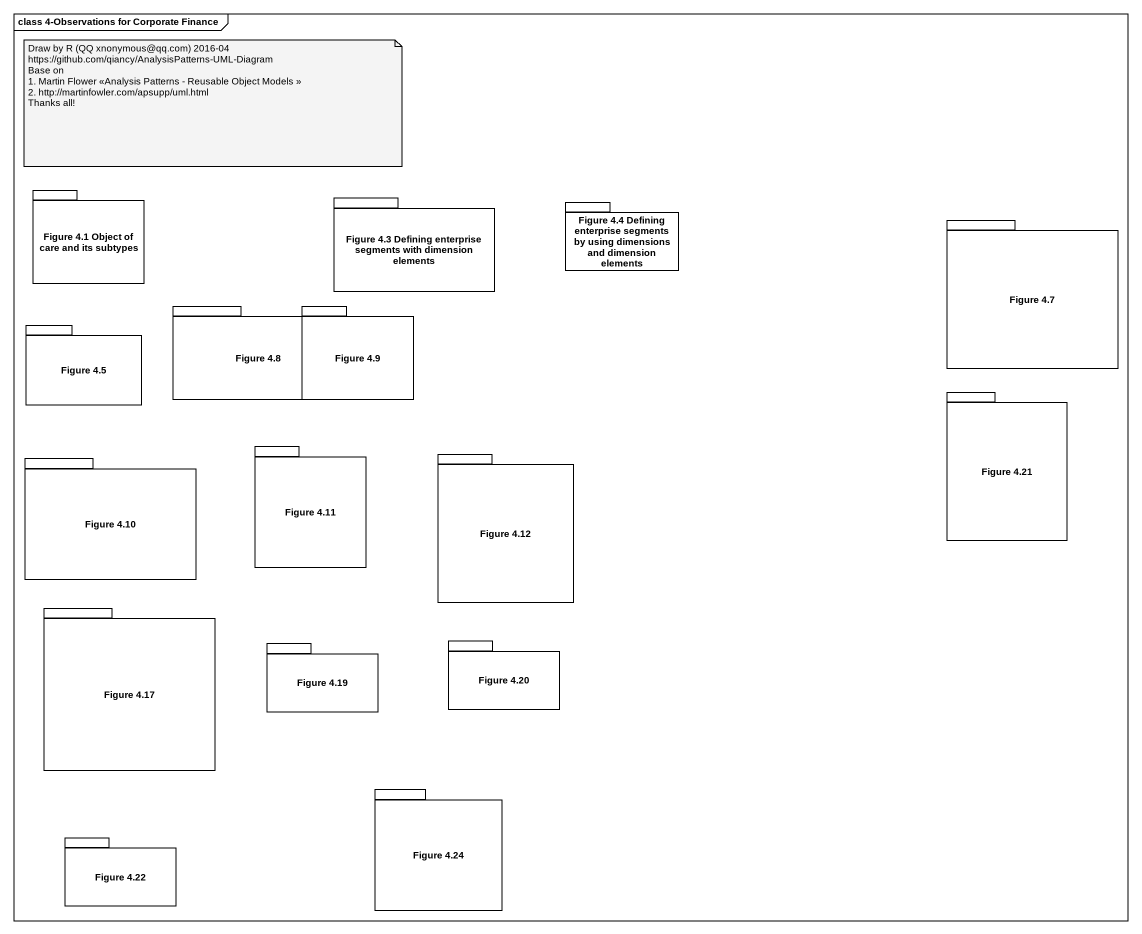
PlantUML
@startuml
mainframe class 4-Observations for Corporate Finance
package "Figure 4.1 Object of care and its subtypes" as Figure_4_1_Object_of_care {
}
package "Figure 4.3 Defining enterprise segments with dimension elements" as Figure_4_3_Defining {
}
package "Figure 4.4 Defining enterprise segments by using dimensions and dimension elements" as Figure_4_4_Defining {
}
package "Figure 4.7" as Figure_4_7 {
}
package "Figure 4.8" as Figure_4_8 {
}
package "Figure 4.9" as Figure_4_9 {
}
package "Figure 4.5" as Figure_4_5 {
}
package "Figure 4.21" as Figure_4_21 {
}
package "Figure 4.10" as Figure_4_10 {
}
package "Figure 4.11" as Figure_4_11 {
}
package "Figure 4.12" as Figure_4_12 {
}
package "Figure 4.17" as Figure_4_17 {
}
package "Figure 4.19" as Figure_4_19 {
}
package "Figure 4.20" as Figure_4_20 {
}
package "Figure 4.24" as Figure_4_24 {
}
package "Figure 4.22" as Figure_4_22 {
}
note as N1
  Draw by R (QQ xnonymous@qq.com) 2016-04
  https://github.com/qiancy/AnalysisPatterns-UML-Diagram
  Base on
  1. Martin Flower <<Analysis Patterns - Reusable Object Models >>
  2. http://martinfowler.com/apsupp/uml.html
  Thanks all!
end note
@enduml
